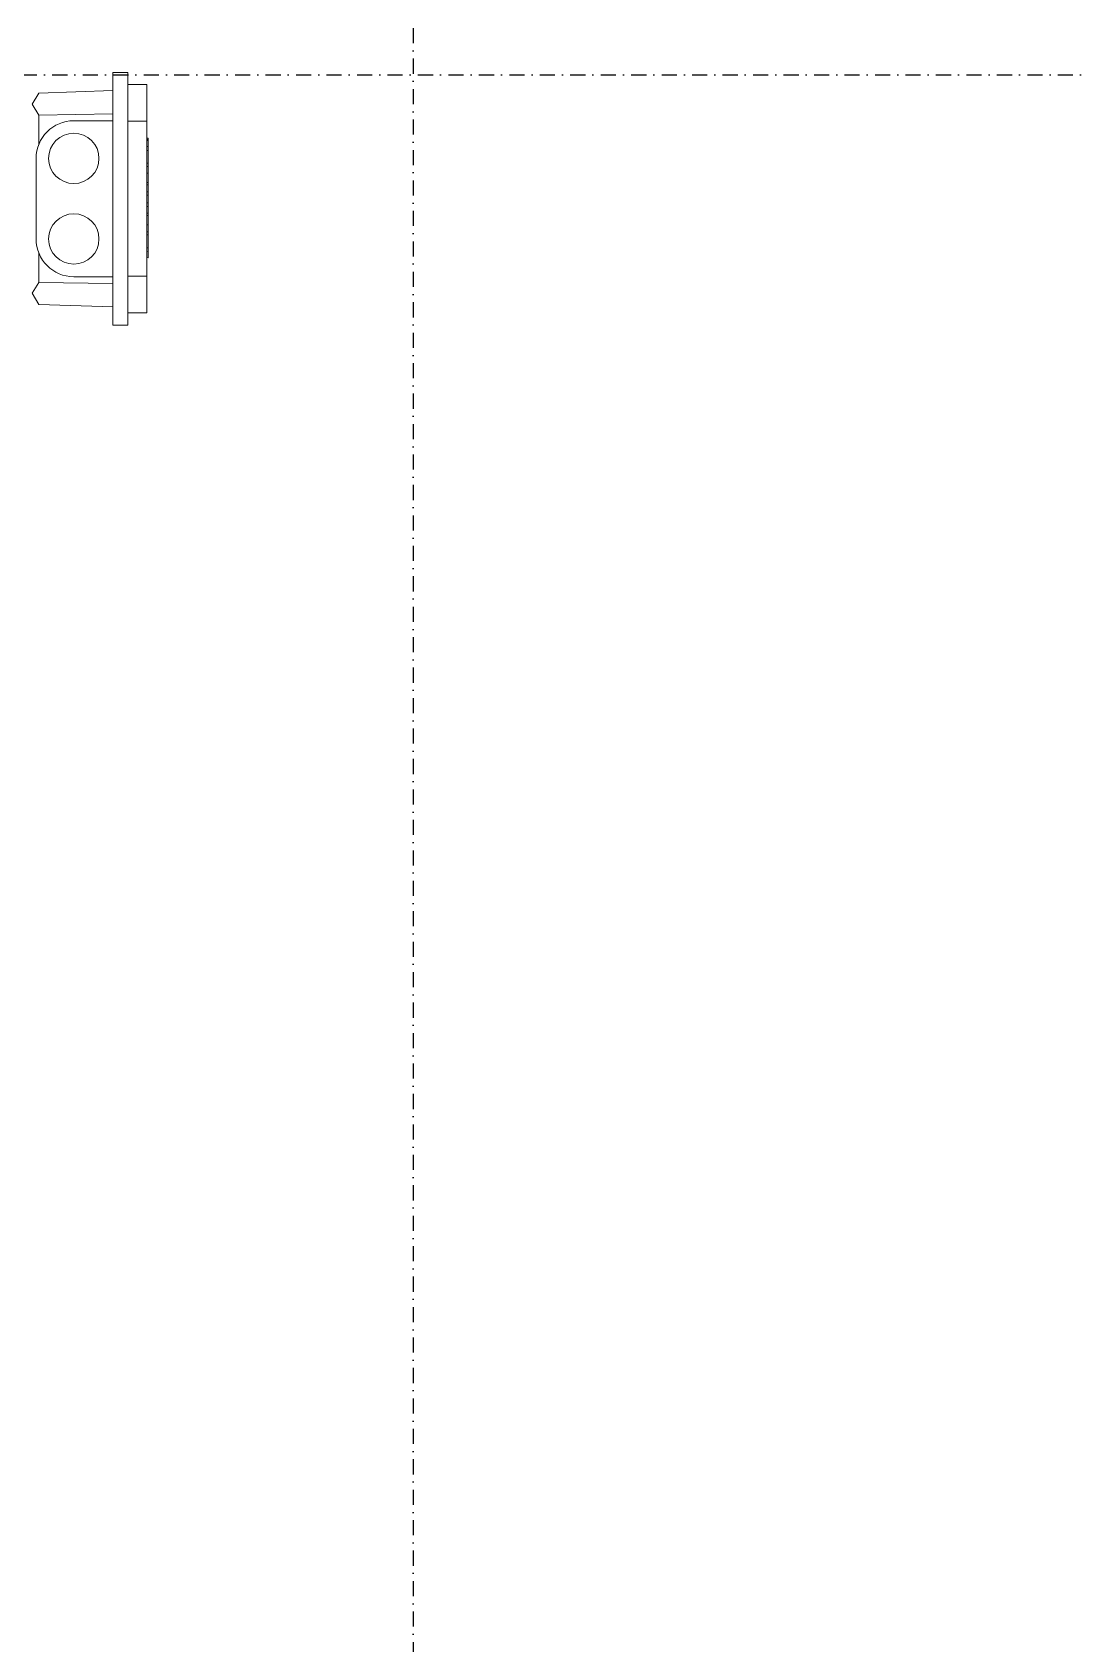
# Model space of a CAD drawing. Header units: millimetres. Extents: x 2179 to 48742, y 3478 to 161002.
# Drawn here: x 34919 to 35333, y 146367 to 147007 of the extents above; entities that cross this region are included whole.
import ezdxf

# ---------------------------------------------------------------- set-up
doc = ezdxf.new("R2010")
doc.units = ezdxf.units.MM
doc.linetypes.add('1_Čerchovaná 6_0mm', pattern=[12, 6, -3, 0, -3])
doc.layers.add('0-1', color=7, linetype='Continuous', lineweight=9)
doc.layers.add('2966-1_navrh dispozice stroju-HK_02_dwg-1', color=7, linetype='Continuous', lineweight=9, true_color=0x919191)
doc.layers.add('S-GRID-1', color=9, linetype='1_Čerchovaná 6_0mm', lineweight=25, true_color=0x808080)

# ---------------------------------------------------------------- blocks, each defined once
blk = doc.blocks.new('2966-1_navrh dispozice stroju-HK_02_dwg-876232-1NP _ stroje')
at = {"layer": '0-1'}
for p, q in [((-64339.24, 60369), (-64286.4, 60337.24)), ((-64346.34, 60357.52), (-64354.33, 60344.24)), ((-64300.24, 60346.14), (-64301.61, 60346.97)), ((-64301.19, 60312.3), (-64293.2, 60325.58)), ((-64349.2, 60323.66), (-64321.77, 60307.17)), ((-64304.06, 60294.78), (-64306.44, 60299.2))]:
    blk.add_line(p, q, dxfattribs=at)
at = {"layer": '0-1', "flags": 128}
blk.add_lwpolyline([(-64276.75, 60315.69), (-64362.8, 60367.42), (-64359.71, 60372.56), (-64273.66, 60320.83)], close=True, dxfattribs=at)
for points in [[(-64355.59, 60370.09), (-64351.73, 60376.51), (-64339.24, 60369), (-64343.1, 60362.58)], [(-64333.1, 60365.9), (-64333.18, 60365.95), (-64333.44, 60365.52), (-64333.1, 60365.9), (-64332.72, 60365.67)], [(-64330.35, 60364.25), (-64332.36, 60365.45), (-64332.66, 60365.05), (-64332.36, 60365.45), (-64332.4, 60365.48), (-64332.72, 60365.67), (-64332.98, 60365.24)], [(-64329.03, 60363.45), (-64330.35, 60364.25), (-64330.61, 60363.82)], [(-64363.43, 60333.46), (-64368.45, 60333.48), (-64370.93, 60337.97), (-64356.65, 60363.72)], [(-64348.64, 60358.9), (-64363.43, 60333.46), (-64353.42, 60327.44)], [(-64324.64, 60360.81), (-64329.03, 60363.45), (-64329.29, 60363.02)], [(-64323.27, 60359.99), (-64324.64, 60360.81), (-64324.9, 60360.38)], [(-64321.25, 60358.78), (-64323.54, 60360.15), (-64323.8, 60359.73)], [(-64318.05, 60356.85), (-64321.25, 60358.78), (-64321.51, 60358.35)], [(-64317.24, 60356.36), (-64318.05, 60356.85), (-64318.31, 60356.43)], [(-64317.5, 60355.93), (-64317.24, 60356.36), (-64314.91, 60354.97), (-64314.96, 60354.99), (-64315.21, 60354.56), (-64314.91, 60354.97), (-64313.76, 60354.27)], [(-64311.12, 60352.68), (-64313.76, 60354.27), (-64314.02, 60353.85)], [(-64311.37, 60352.26), (-64311.12, 60352.68), (-64309.92, 60351.97), (-64309.96, 60351.99), (-64310.22, 60351.56), (-64309.92, 60351.97), (-64307.64, 60350.59)], [(-64306.82, 60350.1), (-64307.64, 60350.59), (-64307.9, 60350.17)], [(-64303.62, 60348.18), (-64306.82, 60350.1), (-64307.08, 60349.67)], [(-64303.88, 60347.75), (-64303.62, 60348.18), (-64301.33, 60346.8), (-64301.59, 60346.37)], [(-64295.85, 60343.51), (-64300.24, 60346.14), (-64300.5, 60345.72)], [(-64294.53, 60342.71), (-64295.85, 60343.51), (-64296.11, 60343.08)], [(-64294.78, 60342.28), (-64294.53, 60342.71), (-64292.52, 60341.5), (-64292.48, 60341.48), (-64292.78, 60341.08), (-64292.48, 60341.48)], [(-64290.26, 60330.81), (-64286.4, 60337.24), (-64273.91, 60329.73), (-64277.77, 60323.31)], [(-64290.91, 60324.2), (-64306.44, 60299.2), (-64316.46, 60305.22)], [(-64282.9, 60319.39), (-64298.94, 60294.69), (-64304.06, 60294.78)]]:
    blk.add_lwpolyline(points, dxfattribs=at)
at = {"layer": '0-1'}
for centre in [(-64341.47, 60336.51), (-64314.05, 60320.03)]:
    blk.add_circle(centre, 10, dxfattribs=at)
for centre, start, end in [((-64341.47, 60336.51), 148.98964, 238.98964), ((-64314.05, 60320.03), 238.98964, 328.98964)]:
    blk.add_arc(centre, 15, start, end, dxfattribs=at)

msp = doc.modelspace()

# ---------------------------------------------------------------- linework, layer by layer
at = {"layer": 'S-GRID-1'}
for p, q in [((35069.78, 158068.27), (35069.78, 120650.82)), ((15251.91, 146990.39), (41989.24, 146990.39))]:
    msp.add_line(p, q, dxfattribs=at)

# ---------------------------------------------------------------- block references
at = {"layer": '2966-1_navrh dispozice stroju-HK_02_dwg-1', "rotation": 301.0103595051887}
msp.add_blockref('2966-1_navrh dispozice stroju-HK_02_dwg-876232-1NP _ stroje', (16370.46, 60726.75), dxfattribs=at)

doc.saveas('drawing.dxf')
